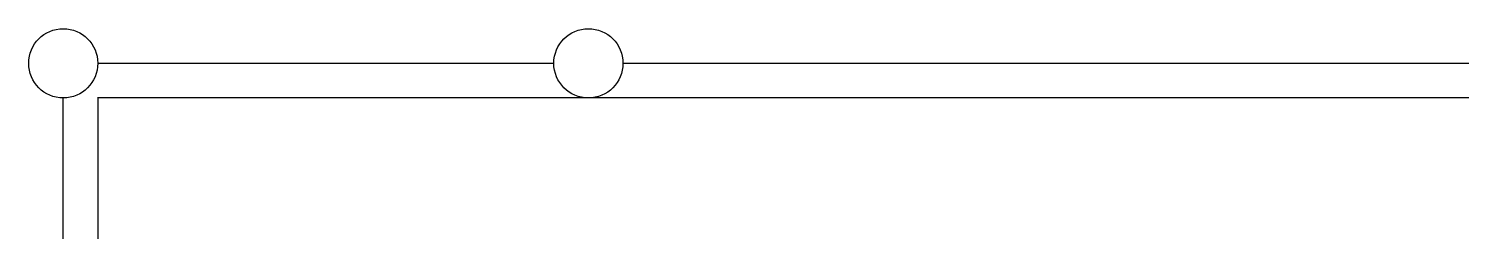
# Model space of a CAD drawing. Header units: millimetres. Extents: x -1838618 to -1600818, y -1770412 to -1553248.
# Drawn here: x -1817895 to -1815822, y -1689496 to -1689203 of the extents above; entities that cross this region are included whole.
import ezdxf

# ---------------------------------------------------------------- set-up
doc = ezdxf.new("R2010")
doc.units = ezdxf.units.MM
doc.header["$LTSCALE"] = 100
doc.linetypes.add('ACAD_ISO04W100', pattern=[30, 24, -3, 0, -3])
doc.layers.add('416grating', color=9, linetype='Continuous')

# ---------------------------------------------------------------- blocks, each defined once
blk = doc.blocks.new('UPPER PLATFORM')
at = {"color": 0, "lineweight": -3}
for p, q in [((-18350, -3707.5), (-17690, -3707.5)), ((-17590, -3707.5), (-16175, -3707.5)), ((-18400, -4681.06), (-18400, -3757.5)), ((-16075, -3757.5), (-18350, -3757.5))]:
    blk.add_line(p, q, dxfattribs=at)
for centre in [(-18400, -3707.5), (-17640, -3707.5)]:
    blk.add_circle(centre, 50, dxfattribs=at)
at = {"layer": '416grating'}
blk.add_line((-18350, -3756.5), (-18350, -4800), dxfattribs=at)

msp = doc.modelspace()

# ---------------------------------------------------------------- block references
at = {"color": 9, "linetype": 'ACAD_ISO04W100'}
msp.add_blockref('UPPER PLATFORM', (-1799445.3, -1685545.7), dxfattribs=at)

doc.saveas('drawing.dxf')
